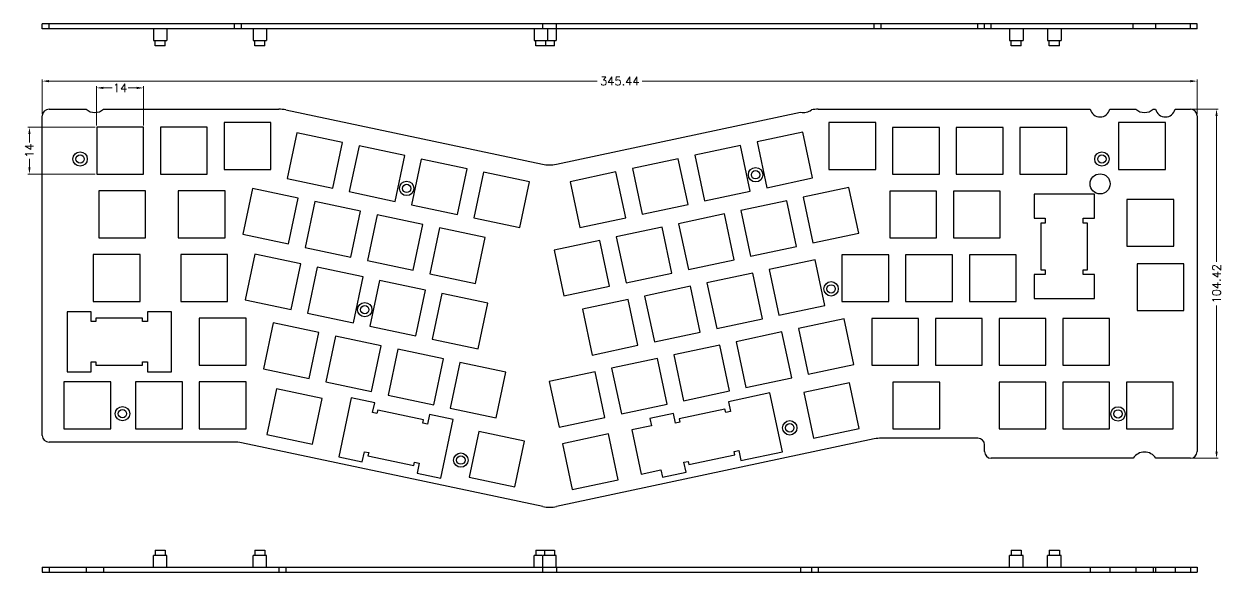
# Model space of a CAD drawing. Header units: millimetres. Extents: x 1368 to 3968, y 1434 to 1891.
# Drawn here: x 3316.3 to 3674.7, y 1705.4 to 1869.4 of the extents above; entities that cross this region are included whole.
import ezdxf

# ---------------------------------------------------------------- set-up
doc = ezdxf.new("R2010")
doc.units = ezdxf.units.MM
doc.header["$LTSCALE"] = 30.734
doc.header["$PDMODE"] = 3
doc.header["$PDSIZE"] = 8
doc.layers.get('0').update_dxf_attribs({"linetype": 'CONTINUOUS'})
doc.layers.get('Defpoints').update_dxf_attribs({"linetype": 'CONTINUOUS'})
doc.layers.add('dim', color=82, linetype='CONTINUOUS', lineweight=9)
doc.styles.add('ROMANC', font='romanc.shx', dxfattribs={"bigfont": 'gbcbig.shx'})
doc.dimstyles.new('YanXiu', dxfattribs={"dimtxt": 2.5, "dimasz": 2.2, "dimexe": 0.66, "dimexo": 0.66, "dimgap": 0.66, "dimtad": 0, "dimdsep": 46, "dimtxsty": 'ROMANC', "dimcen": 0, "dimclrd": 256, "dimclre": 131, "dimclrt": 42, "dimazin": 2, "dimtfac": 1, "dimtofl": 0, "dimtmove": 0, "dimatfit": 3, "dimfxl": 1, "dimlwd": 5, "dimlwe": 5, "dimarcsym": 0})

# ---------------------------------------------------------------- blocks, each defined once
blk = doc.blocks.new('*D22')
at = {"layer": 'Defpoints', "color": 0}
for p in [(3352.07, 1850.26), (3338.07, 1838.48), (3352.07, 1838.48)]:
    blk.add_point(p, dxfattribs=at)
at = {"layer": 'dim', "color": 131, "lineweight": 5}
for p, q in [((3338.07, 1838.98), (3338.07, 1850.76)), ((3352.07, 1838.98), (3352.07, 1850.76))]:
    blk.add_line(p, q, dxfattribs=at)
at = {"layer": 'dim', "lineweight": 5}
for p, q in [((3340.07, 1850.26), (3342.67, 1850.26)), ((3350.07, 1850.26), (3347.48, 1850.26))]:
    blk.add_line(p, q, dxfattribs=at)
at = {"layer": 'dim'}
for points in [[(3340.07, 1850.6), (3340.07, 1849.93), (3338.07, 1850.26)], [(3350.07, 1850.6), (3350.07, 1849.93), (3352.07, 1850.26)]]:
    blk.add_solid(points, dxfattribs=at)
at = {"layer": 'dim', "color": 42, "insert": (3345.07, 1850.26), "char_height": 2.5, "attachment_point": 5, "style": 'ROMANC'}
blk.add_mtext('14', dxfattribs=at)
blk = doc.blocks.new('*D23')
at = {"layer": 'Defpoints', "color": 0}
for p in [(3338.07, 1838.48), (3317.97, 1824.48), (3338.07, 1824.48)]:
    blk.add_point(p, dxfattribs=at)
at = {"layer": 'dim', "color": 131, "lineweight": 5}
for p, q in [((3337.58, 1838.48), (3317.47, 1838.48)), ((3337.58, 1824.48), (3317.47, 1824.48))]:
    blk.add_line(p, q, dxfattribs=at)
at = {"layer": 'dim', "lineweight": 5}
for p, q in [((3317.97, 1836.48), (3317.97, 1833.89)), ((3317.97, 1826.48), (3317.97, 1829.08))]:
    blk.add_line(p, q, dxfattribs=at)
at = {"layer": 'dim'}
for points in [[(3317.63, 1836.48), (3318.3, 1836.48), (3317.97, 1838.48)], [(3317.63, 1826.48), (3318.3, 1826.48), (3317.97, 1824.48)]]:
    blk.add_solid(points, dxfattribs=at)
at = {"layer": 'dim', "color": 42, "insert": (3317.97, 1831.48), "char_height": 2.5, "attachment_point": 5, "rotation": 90, "style": 'ROMANC'}
blk.add_mtext('14', dxfattribs=at)
blk = doc.blocks.new('*D26')
at = {"layer": 'Defpoints', "color": 0}
for p in [(3667.26, 1852.29), (3321.82, 1841.89), (3667.26, 1841.88)]:
    blk.add_point(p, dxfattribs=at)
at = {"layer": 'dim', "color": 131, "lineweight": 5}
for p, q in [((3321.82, 1842.39), (3321.82, 1852.79)), ((3667.26, 1842.38), (3667.26, 1852.79))]:
    blk.add_line(p, q, dxfattribs=at)
at = {"layer": 'dim', "lineweight": 5}
for p, q in [((3323.82, 1852.29), (3487.79, 1852.29)), ((3665.26, 1852.29), (3501.29, 1852.29))]:
    blk.add_line(p, q, dxfattribs=at)
at = {"layer": 'dim'}
for points in [[(3323.82, 1852.62), (3323.82, 1851.95), (3321.82, 1852.29)], [(3665.26, 1852.62), (3665.26, 1851.95), (3667.26, 1852.29)]]:
    blk.add_solid(points, dxfattribs=at)
at = {"layer": 'dim', "color": 42, "insert": (3494.54, 1852.29), "char_height": 2.5, "attachment_point": 5, "style": 'ROMANC'}
blk.add_mtext('345.44', dxfattribs=at)
blk = doc.blocks.new('*D27')
at = {"layer": 'Defpoints', "color": 0}
for p in [(3665.26, 1843.88), (3665.26, 1739.46), (3673.05, 1739.46)]:
    blk.add_point(p, dxfattribs=at)
at = {"layer": 'dim', "color": 131, "lineweight": 5}
for p, q in [((3665.76, 1843.88), (3673.55, 1843.88)), ((3665.76, 1739.46), (3673.55, 1739.46))]:
    blk.add_line(p, q, dxfattribs=at)
at = {"layer": 'dim', "lineweight": 5}
for p, q in [((3673.05, 1841.88), (3673.05, 1798.19)), ((3673.05, 1741.46), (3673.05, 1785.16))]:
    blk.add_line(p, q, dxfattribs=at)
at = {"layer": 'dim'}
for points in [[(3672.72, 1841.88), (3673.39, 1841.88), (3673.05, 1843.88)], [(3672.72, 1741.46), (3673.39, 1741.46), (3673.05, 1739.46)]]:
    blk.add_solid(points, dxfattribs=at)
at = {"layer": 'dim', "color": 42, "insert": (3673.05, 1791.67), "char_height": 2.5, "attachment_point": 5, "rotation": 90, "style": 'ROMANC'}
blk.add_mtext('104.42', dxfattribs=at)

msp = doc.modelspace()

# ---------------------------------------------------------------- linework, layer by layer
at = {"color": 7, "linetype": 'Continuous'}
for p, q in [((3321.81991, 1867.89742), (3321.81991, 1869.39742)), ((3667.25966, 1869.39742), (3321.81991, 1869.39742)), ((3667.25966, 1867.89742), (3321.81991, 1867.89742)), ((3323.81991, 1867.89742), (3323.81991, 1869.39742)), ((3355.07491, 1867.89742), (3355.07491, 1864.39742)), ((3359.07491, 1867.89742), (3359.07491, 1864.39742)), ((3379.30155, 1867.89742), (3379.30155, 1869.39742)), ((3381.36872, 1867.89742), (3381.36872, 1869.39742)), ((3384.87765, 1867.89742), (3384.87765, 1864.39742)), ((3388.87765, 1867.89742), (3388.87765, 1864.39742)), ((3468.96107, 1867.89742), (3468.96107, 1864.39742)), ((3471.50056, 1867.89742), (3471.50056, 1869.39742)), ((3472.96107, 1867.89742), (3472.96107, 1864.39742)), ((3475.51478, 1867.89742), (3475.51478, 1864.39742)), ((3475.64865, 1867.89742), (3475.64865, 1869.39742)), ((3570.6768, 1867.89742), (3570.6768, 1869.39742)), ((3572.75773, 1867.89742), (3572.75773, 1869.39742)), ((3601.65964, 1867.89742), (3601.65964, 1869.39742)), ((3603.65964, 1867.89742), (3603.65964, 1869.39742)), ((3605.65964, 1867.89742), (3605.65964, 1869.39742)), ((3611.15966, 1867.89742), (3611.15966, 1864.39742)), ((3615.15966, 1867.89742), (3615.15966, 1864.39742)), ((3622.53464, 1867.89742), (3622.53464, 1864.39742)), ((3626.53464, 1867.89742), (3626.53464, 1864.39742)), ((3648.14625, 1867.89742), (3648.14625, 1869.39742)), ((3654.88332, 1867.89742), (3654.88332, 1869.39742)), ((3665.25966, 1867.89742), (3665.25966, 1869.39742)), ((3667.25966, 1867.89742), (3667.25966, 1869.39742)), ((3355.07491, 1864.39742), (3359.07491, 1864.39742)), ((3355.57491, 1862.89742), (3355.57491, 1864.39742)), ((3358.57491, 1862.89742), (3358.57491, 1864.39742)), ((3384.87765, 1864.39742), (3388.87765, 1864.39742)), ((3385.37765, 1862.89742), (3385.37765, 1864.39742)), ((3388.37765, 1862.89742), (3388.37765, 1864.39742)), ((3468.96107, 1864.39742), (3475.51478, 1864.39742)), ((3469.46107, 1862.89742), (3469.46107, 1864.39742)), ((3472.46107, 1862.89742), (3472.46107, 1864.39742)), ((3475.01478, 1862.89742), (3475.01478, 1864.39742)), ((3611.15966, 1864.39742), (3615.15966, 1864.39742)), ((3611.65966, 1862.89742), (3611.65966, 1864.39742)), ((3614.65966, 1862.89742), (3614.65966, 1864.39742)), ((3622.53464, 1864.39742), (3626.53464, 1864.39742)), ((3623.03464, 1862.89742), (3623.03464, 1864.39742)), ((3626.03464, 1862.89742), (3626.03464, 1864.39742)), ((3358.57491, 1862.89742), (3355.57491, 1862.89742)), ((3388.37765, 1862.89742), (3385.37765, 1862.89742)), ((3475.01478, 1862.89742), (3469.46107, 1862.89742)), ((3614.65966, 1862.89742), (3611.65966, 1862.89742)), ((3626.03464, 1862.89742), (3623.03464, 1862.89742)), ((3323.81991, 1843.8936), (3334.88375, 1843.8936)), ((3340.14581, 1843.8936), (3392.56363, 1843.8936)), ((3394.6308, 1843.67761), (3471.42853, 1827.45179)), ((3475.57662, 1827.45471), (3548.65016, 1843.00109)), ((3553.85028, 1843.8836), (3635.29643, 1843.8836)), ((3641.13081, 1843.8836), (3648.89525, 1843.8836)), ((3654.13432, 1843.8836), (3654.83643, 1843.8836)), ((3660.67081, 1843.8836), (3665.25966, 1843.8836)), ((3321.81991, 1746.28361), (3321.81991, 1841.8936)), ((3338.07491, 1838.4836), (3338.07491, 1824.4836)), ((3352.07491, 1838.4836), (3338.07491, 1838.4836)), ((3352.07491, 1824.4836), (3352.07491, 1838.4836)), ((3357.12491, 1838.4836), (3357.12491, 1824.4836)), ((3371.12491, 1838.4836), (3357.12491, 1838.4836)), ((3371.12491, 1824.4836), (3371.12491, 1838.4836)), ((3376.17491, 1839.8936), (3376.17491, 1825.8936)), ((3390.17491, 1839.8936), (3376.17491, 1839.8936)), ((3390.17491, 1825.8936), (3390.17491, 1839.8936)), ((3571.10966, 1839.8836), (3557.10966, 1839.8836)), ((3557.10966, 1839.8836), (3557.10966, 1825.8836)), ((3571.10966, 1825.8836), (3571.10966, 1839.8836)), ((3657.75491, 1839.8836), (3643.75491, 1839.8836)), ((3643.75491, 1839.8836), (3643.75491, 1825.8836)), ((3657.75491, 1825.8836), (3657.75491, 1839.8836)), ((3667.25966, 1841.8836), (3667.25966, 1741.4636)), ((3397.90543, 1836.85329), (3395.0114, 1823.15568)), ((3411.60305, 1833.95926), (3397.90543, 1836.85329)), ((3549.30982, 1837.00715), (3535.6163, 1834.09385)), ((3552.22312, 1823.31362), (3549.30982, 1837.00715)), ((3590.15966, 1838.4136), (3576.15966, 1838.4136)), ((3576.15966, 1838.4136), (3576.15966, 1824.4136)), ((3590.15966, 1824.4136), (3590.15966, 1838.4136)), ((3609.20966, 1838.4136), (3595.20966, 1838.4136)), ((3595.20966, 1838.4136), (3595.20966, 1824.4136)), ((3609.20966, 1824.4136), (3609.20966, 1838.4136)), ((3628.25966, 1838.4136), (3614.25966, 1838.4136)), ((3614.25966, 1838.4136), (3614.25966, 1824.4136)), ((3628.25966, 1824.4136), (3628.25966, 1838.4136)), ((3408.70902, 1820.26165), (3411.60305, 1833.95926)), ((3416.54397, 1832.91534), (3413.64994, 1819.21773)), ((3430.24158, 1830.02131), (3416.54397, 1832.91534)), ((3530.67684, 1833.04298), (3516.98332, 1830.12969)), ((3533.59014, 1819.34946), (3530.67684, 1833.04298)), ((3535.6163, 1834.09385), (3538.52959, 1820.40032)), ((3427.34755, 1816.3237), (3430.24158, 1830.02131)), ((3435.18251, 1828.97739), (3432.28848, 1815.27978)), ((3448.88012, 1826.08336), (3435.18251, 1828.97739)), ((3512.04387, 1829.07882), (3498.35034, 1826.16553)), ((3514.95716, 1815.38529), (3512.04387, 1829.07882)), ((3516.98332, 1830.12969), (3519.89661, 1816.43616)), ((3338.07491, 1824.4836), (3352.07491, 1824.4836)), ((3357.12491, 1824.4836), (3371.12491, 1824.4836)), ((3376.17491, 1825.8936), (3390.17491, 1825.8936)), ((3445.98609, 1812.38575), (3448.88012, 1826.08336)), ((3453.82105, 1825.03944), (3450.92701, 1811.34183)), ((3467.51866, 1822.14541), (3453.82105, 1825.03944)), ((3493.41089, 1825.11466), (3479.71736, 1822.20136)), ((3496.32418, 1811.42113), (3493.41089, 1825.11466)), ((3498.35034, 1826.16553), (3501.26363, 1812.472)), ((3557.10966, 1825.8836), (3571.10966, 1825.8836)), ((3576.15966, 1824.4136), (3590.15966, 1824.4136)), ((3595.20966, 1824.4136), (3609.20966, 1824.4136)), ((3614.25966, 1824.4136), (3628.25966, 1824.4136)), ((3643.75491, 1825.8836), (3657.75491, 1825.8836)), ((3395.0114, 1823.15568), (3408.70902, 1820.26165)), ((3464.62463, 1808.4478), (3467.51866, 1822.14541)), ((3479.71736, 1822.20136), (3482.63065, 1808.50784)), ((3538.52959, 1820.40032), (3552.22312, 1823.31362)), ((3338.67491, 1819.4336), (3338.67491, 1805.4336)), ((3352.67491, 1819.4336), (3338.67491, 1819.4336)), ((3352.67491, 1805.4336), (3352.67491, 1819.4336)), ((3362.47491, 1819.4336), (3362.47491, 1805.4336)), ((3376.47491, 1819.4336), (3362.47491, 1819.4336)), ((3376.47491, 1805.4336), (3376.47491, 1819.4336)), ((3384.67268, 1820.17855), (3381.77865, 1806.48094)), ((3398.37029, 1817.28452), (3384.67268, 1820.17855)), ((3395.47626, 1803.5869), (3398.37029, 1817.28452)), ((3413.64994, 1819.21773), (3427.34755, 1816.3237)), ((3519.89661, 1816.43616), (3533.59014, 1819.34946)), ((3563.10398, 1820.46549), (3549.41046, 1817.5522)), ((3549.41046, 1817.5522), (3552.32375, 1803.85867)), ((3566.01728, 1806.77197), (3563.10398, 1820.46549)), ((3589.29466, 1819.3636), (3575.29466, 1819.3636)), ((3575.29466, 1819.3636), (3575.29466, 1805.3636)), ((3589.29466, 1805.3636), (3589.29466, 1819.3636)), ((3608.34466, 1819.3636), (3594.34466, 1819.3636)), ((3594.34466, 1819.3636), (3594.34466, 1805.3636)), ((3608.34466, 1805.3636), (3608.34466, 1819.3636)), ((3636.49966, 1818.4386), (3618.49966, 1818.4386)), ((3618.49966, 1818.4386), (3618.49966, 1811.2386)), ((3636.49966, 1811.2386), (3636.49966, 1818.4386)), ((3403.31122, 1816.24061), (3400.41719, 1802.543)), ((3417.00883, 1813.34658), (3403.31122, 1816.24061)), ((3432.28848, 1815.27978), (3445.98609, 1812.38575)), ((3501.26363, 1812.472), (3514.95716, 1815.38529)), ((3544.471, 1816.50133), (3530.77748, 1813.58804)), ((3530.77748, 1813.58804), (3533.69077, 1799.89451)), ((3547.3843, 1802.8078), (3544.471, 1816.50133)), ((3660.25966, 1816.9136), (3646.25966, 1816.9136)), ((3646.25966, 1816.9136), (3646.25966, 1802.9136)), ((3660.25966, 1802.9136), (3660.25966, 1816.9136)), ((3414.1148, 1799.64897), (3417.00883, 1813.34658)), ((3421.94975, 1812.30266), (3419.05572, 1798.60505)), ((3435.64737, 1809.40863), (3421.94975, 1812.30266)), ((3450.92701, 1811.34183), (3464.62463, 1808.4478)), ((3482.63065, 1808.50784), (3496.32418, 1811.42113)), ((3525.83802, 1812.53717), (3512.1445, 1809.62388)), ((3528.75132, 1798.84364), (3525.83802, 1812.53717)), ((3618.49966, 1811.2386), (3621.79966, 1811.2386)), ((3621.79966, 1809.8386), (3620.49966, 1809.8386)), ((3620.49966, 1809.8386), (3620.49966, 1795.8386)), ((3621.79966, 1811.2386), (3621.79966, 1809.8386)), ((3633.19966, 1811.2386), (3636.49966, 1811.2386)), ((3633.19966, 1809.8386), (3633.19966, 1811.2386)), ((3634.49966, 1809.8386), (3633.19966, 1809.8386)), ((3634.49966, 1795.8386), (3634.49966, 1809.8386)), ((3381.77865, 1806.48094), (3395.47626, 1803.5869)), ((3432.75334, 1795.71102), (3435.64737, 1809.40863)), ((3440.58829, 1808.36471), (3437.69426, 1794.6671)), ((3454.2859, 1805.47068), (3440.58829, 1808.36471)), ((3507.20505, 1808.57301), (3493.51152, 1805.65971)), ((3510.11834, 1794.87948), (3507.20505, 1808.57301)), ((3512.1445, 1809.62388), (3515.05779, 1795.93035)), ((3552.32375, 1803.85867), (3566.01728, 1806.77197)), ((3338.67491, 1805.4336), (3352.67491, 1805.4336)), ((3362.47491, 1805.4336), (3376.47491, 1805.4336)), ((3451.39187, 1791.77307), (3454.2859, 1805.47068)), ((3488.57207, 1804.60885), (3474.87854, 1801.69555)), ((3491.48536, 1790.91532), (3488.57207, 1804.60885)), ((3493.51152, 1805.65971), (3496.42481, 1791.96619)), ((3533.69077, 1799.89451), (3547.3843, 1802.8078)), ((3575.29466, 1805.3636), (3589.29466, 1805.3636)), ((3594.34466, 1805.3636), (3608.34466, 1805.3636)), ((3646.25966, 1802.9136), (3660.25966, 1802.9136)), ((3337.07491, 1800.3836), (3337.07491, 1786.3836)), ((3351.07491, 1800.3836), (3337.07491, 1800.3836)), ((3351.07491, 1786.3836), (3351.07491, 1800.3836)), ((3363.24491, 1800.3836), (3363.24491, 1786.3836)), ((3377.24491, 1800.3836), (3363.24491, 1800.3836)), ((3377.24491, 1786.3836), (3377.24491, 1800.3836)), ((3385.43105, 1800.54778), (3382.53702, 1786.85017)), ((3399.12866, 1797.65375), (3385.43105, 1800.54778)), ((3400.41719, 1802.543), (3414.1148, 1799.64897)), ((3474.87854, 1801.69555), (3477.79183, 1788.00202)), ((3575.00966, 1800.3136), (3561.00966, 1800.3136)), ((3561.00966, 1800.3136), (3561.00966, 1786.3136)), ((3575.00966, 1786.3136), (3575.00966, 1800.3136)), ((3594.05966, 1800.3136), (3580.05966, 1800.3136)), ((3580.05966, 1800.3136), (3580.05966, 1786.3136)), ((3594.05966, 1786.3136), (3594.05966, 1800.3136)), ((3613.10966, 1800.3136), (3599.10966, 1800.3136)), ((3599.10966, 1800.3136), (3599.10966, 1786.3136)), ((3613.10966, 1786.3136), (3613.10966, 1800.3136)), ((3396.23463, 1783.95614), (3399.12866, 1797.65375)), ((3404.0696, 1796.60983), (3401.17556, 1782.91222)), ((3417.76721, 1793.7158), (3404.0696, 1796.60983)), ((3419.05572, 1798.60505), (3432.75334, 1795.71102)), ((3515.05779, 1795.93035), (3528.75132, 1798.84364)), ((3552.94425, 1798.82766), (3539.25072, 1795.91436)), ((3539.25072, 1795.91436), (3542.16401, 1782.22084)), ((3555.85754, 1785.13413), (3552.94425, 1798.82766)), ((3620.49966, 1795.8386), (3621.79966, 1795.8386)), ((3621.79966, 1795.8386), (3621.79966, 1794.4386)), ((3633.19966, 1795.8386), (3634.49966, 1795.8386)), ((3633.19966, 1794.4386), (3633.19966, 1795.8386)), ((3663.25966, 1797.6636), (3649.25966, 1797.6636)), ((3649.25966, 1797.6636), (3649.25966, 1783.6636)), ((3663.25966, 1783.6636), (3663.25966, 1797.6636)), ((3414.87318, 1780.01819), (3417.76721, 1793.7158)), ((3422.70813, 1792.67188), (3419.8141, 1778.97427)), ((3436.40574, 1789.77785), (3422.70813, 1792.67188)), ((3437.69426, 1794.6671), (3451.39187, 1791.77307)), ((3496.42481, 1791.96619), (3510.11834, 1794.87948)), ((3534.31127, 1794.8635), (3520.61774, 1791.9502)), ((3520.61774, 1791.9502), (3523.53104, 1778.25667)), ((3537.22456, 1781.16997), (3534.31127, 1794.8635)), ((3621.79966, 1794.4386), (3618.49966, 1794.4386)), ((3618.49966, 1794.4386), (3618.49966, 1787.2386)), ((3636.49966, 1794.4386), (3633.19966, 1794.4386)), ((3636.49966, 1787.2386), (3636.49966, 1794.4386)), ((3433.51171, 1776.08024), (3436.40574, 1789.77785)), ((3441.34667, 1788.73393), (3438.45264, 1775.03632)), ((3455.04428, 1785.8399), (3441.34667, 1788.73393)), ((3477.79183, 1788.00202), (3491.48536, 1790.91532)), ((3515.67829, 1790.89934), (3501.98476, 1787.98604)), ((3518.59158, 1777.20581), (3515.67829, 1790.89934)), ((3337.07491, 1786.3836), (3351.07491, 1786.3836)), ((3363.24491, 1786.3836), (3377.24491, 1786.3836)), ((3382.53702, 1786.85017), (3396.23463, 1783.95614)), ((3452.15025, 1772.14229), (3455.04428, 1785.8399)), ((3497.04531, 1786.93517), (3483.35178, 1784.02188)), ((3499.9586, 1773.24165), (3497.04531, 1786.93517)), ((3501.98476, 1787.98604), (3504.89806, 1774.29251)), ((3542.16401, 1782.22084), (3555.85754, 1785.13413)), ((3561.00966, 1786.3136), (3575.00966, 1786.3136)), ((3580.05966, 1786.3136), (3594.05966, 1786.3136)), ((3599.10966, 1786.3136), (3613.10966, 1786.3136)), ((3618.49966, 1787.2386), (3636.49966, 1787.2386)), ((3329.27276, 1783.27501), (3329.27276, 1765.27501)), ((3336.47276, 1783.27501), (3329.27276, 1783.27501)), ((3336.47276, 1780.3336), (3336.47276, 1783.27501)), ((3337.79491, 1781.3336), (3337.79491, 1780.3336)), ((3351.79491, 1781.3336), (3337.79491, 1781.3336)), ((3351.79491, 1780.3336), (3351.79491, 1781.3336)), ((3353.27276, 1783.27501), (3353.27276, 1780.3336)), ((3360.47276, 1783.27501), (3353.27276, 1783.27501)), ((3360.47276, 1765.27501), (3360.47276, 1783.27501)), ((3368.77489, 1781.3336), (3368.77489, 1767.3336)), ((3382.77489, 1781.3336), (3368.77489, 1781.3336)), ((3382.77489, 1767.3336), (3382.77489, 1781.3336)), ((3401.17556, 1782.91222), (3414.87318, 1780.01819)), ((3483.35178, 1784.02188), (3486.26508, 1770.32835)), ((3523.53104, 1778.25667), (3537.22456, 1781.16997)), ((3561.69135, 1781.21225), (3547.99782, 1778.29895)), ((3564.60464, 1767.51872), (3561.69135, 1781.21225)), ((3583.90964, 1781.2636), (3569.90964, 1781.2636)), ((3569.90964, 1781.2636), (3569.90964, 1767.2636)), ((3583.90964, 1767.2636), (3583.90964, 1781.2636)), ((3602.95964, 1781.2636), (3588.95964, 1781.2636)), ((3588.95964, 1781.2636), (3588.95964, 1767.2636)), ((3602.95964, 1767.2636), (3602.95964, 1781.2636)), ((3622.00964, 1781.2636), (3608.00964, 1781.2636)), ((3608.00964, 1781.2636), (3608.00964, 1767.2636)), ((3622.00964, 1767.2636), (3622.00964, 1781.2636)), ((3641.05964, 1781.2636), (3627.05964, 1781.2636)), ((3627.05964, 1781.2636), (3627.05964, 1767.2636)), ((3641.05964, 1767.2636), (3641.05964, 1781.2636)), ((3649.25966, 1783.6636), (3663.25966, 1783.6636)), ((3337.79491, 1780.3336), (3336.47276, 1780.3336)), ((3353.27276, 1780.3336), (3351.79491, 1780.3336)), ((3390.83681, 1779.93511), (3387.94278, 1766.2375)), ((3404.53443, 1777.04108), (3390.83681, 1779.93511)), ((3419.8141, 1778.97427), (3433.51171, 1776.08024)), ((3547.99782, 1778.29895), (3550.91111, 1764.60543)), ((3401.6404, 1763.34346), (3404.53443, 1777.04108)), ((3409.47535, 1775.99716), (3406.58132, 1762.29955)), ((3423.17296, 1773.10313), (3409.47535, 1775.99716)), ((3438.45264, 1775.03632), (3452.15025, 1772.14229)), ((3504.89806, 1774.29251), (3518.59158, 1777.20581)), ((3543.05837, 1777.24809), (3529.36484, 1774.33479)), ((3529.36484, 1774.33479), (3532.27813, 1760.64126)), ((3545.97166, 1763.55456), (3543.05837, 1777.24809)), ((3420.27893, 1759.40552), (3423.17296, 1773.10313)), ((3428.11389, 1772.05921), (3425.21986, 1758.3616)), ((3441.8115, 1769.16518), (3428.11389, 1772.05921)), ((3486.26508, 1770.32835), (3499.9586, 1773.24165)), ((3524.42539, 1773.28393), (3510.73186, 1770.37063)), ((3510.73186, 1770.37063), (3513.64516, 1756.6771)), ((3527.33868, 1759.5904), (3524.42539, 1773.28393)), ((3336.47276, 1765.27501), (3336.47276, 1768.3336)), ((3336.47276, 1768.3336), (3337.79491, 1768.3336)), ((3337.79491, 1768.3336), (3337.79491, 1767.3336)), ((3337.79491, 1767.3336), (3351.79491, 1767.3336)), ((3351.79491, 1767.3336), (3351.79491, 1768.3336)), ((3351.79491, 1768.3336), (3353.27276, 1768.3336)), ((3353.27276, 1768.3336), (3353.27276, 1765.27501)), ((3368.77489, 1767.3336), (3382.77489, 1767.3336)), ((3438.91747, 1755.46757), (3441.8115, 1769.16518)), ((3446.75242, 1768.12126), (3443.85839, 1754.42365)), ((3460.45004, 1765.22723), (3446.75242, 1768.12126)), ((3505.79241, 1769.31976), (3492.09888, 1766.40647)), ((3508.7057, 1755.62624), (3505.79241, 1769.31976)), ((3550.91111, 1764.60543), (3564.60464, 1767.51872)), ((3569.90964, 1767.2636), (3583.90964, 1767.2636)), ((3588.95964, 1767.2636), (3602.95964, 1767.2636)), ((3608.00964, 1767.2636), (3622.00964, 1767.2636)), ((3627.05964, 1767.2636), (3641.05964, 1767.2636)), ((3329.27276, 1765.27501), (3336.47276, 1765.27501)), ((3353.27276, 1765.27501), (3360.47276, 1765.27501)), ((3387.94278, 1766.2375), (3401.6404, 1763.34346)), ((3457.55601, 1751.52962), (3460.45004, 1765.22723)), ((3487.15943, 1765.3556), (3473.4659, 1762.44231)), ((3490.07272, 1751.66207), (3487.15943, 1765.3556)), ((3492.09888, 1766.40647), (3495.01218, 1752.71294)), ((3532.27813, 1760.64126), (3545.97166, 1763.55456)), ((3328.29491, 1762.28361), (3328.29491, 1748.28361)), ((3342.29491, 1762.28361), (3328.29491, 1762.28361)), ((3342.29491, 1748.28361), (3342.29491, 1762.28361)), ((3349.72489, 1762.28361), (3349.72489, 1748.28361)), ((3363.72489, 1762.28361), (3349.72489, 1762.28361)), ((3363.72489, 1748.28361), (3363.72489, 1762.28361)), ((3368.77489, 1762.28361), (3368.77489, 1748.28361)), ((3382.77489, 1762.28361), (3368.77489, 1762.28361)), ((3382.77489, 1748.28361), (3382.77489, 1762.28361)), ((3391.84603, 1760.25134), (3388.952, 1746.55373)), ((3405.54365, 1757.35731), (3391.84603, 1760.25134)), ((3406.58132, 1762.29955), (3420.27893, 1759.40552)), ((3473.4659, 1762.44231), (3476.3792, 1748.74878)), ((3563.25654, 1762.06889), (3549.56301, 1759.1556)), ((3566.16984, 1748.37536), (3563.25654, 1762.06889)), ((3590.25709, 1762.2136), (3576.25709, 1762.2136)), ((3576.25709, 1762.2136), (3576.25709, 1748.2136)), ((3590.25709, 1748.2136), (3590.25709, 1762.2136)), ((3622.00964, 1762.2136), (3608.00964, 1762.2136)), ((3608.00964, 1762.2136), (3608.00964, 1748.2136)), ((3622.00964, 1748.2136), (3622.00964, 1762.2136)), ((3641.05964, 1762.2136), (3627.05964, 1762.2136)), ((3627.05964, 1762.2136), (3627.05964, 1748.2136)), ((3641.05964, 1748.2136), (3641.05964, 1762.2136)), ((3660.10964, 1762.2136), (3646.10964, 1762.2136)), ((3646.10964, 1762.2136), (3646.10964, 1748.2136)), ((3660.10964, 1748.2136), (3660.10964, 1762.2136)), ((3402.64962, 1743.6597), (3405.54365, 1757.35731)), ((3414.19074, 1757.51461), (3410.46985, 1739.9034)), ((3421.23523, 1756.02625), (3414.19074, 1757.51461)), ((3420.62719, 1753.14838), (3421.23523, 1756.02625)), ((3425.21986, 1758.3616), (3438.91747, 1755.46757)), ((3513.64516, 1756.6771), (3527.33868, 1759.5904)), ((3539.47854, 1758.99498), (3527.05655, 1756.35221)), ((3527.05655, 1756.35221), (3527.66864, 1753.47519)), ((3543.2242, 1741.38902), (3539.47854, 1758.99498)), ((3549.56301, 1759.1556), (3552.47631, 1745.46207)), ((3421.92078, 1752.87507), (3420.62719, 1753.14838)), ((3422.1275, 1753.85347), (3421.92078, 1752.87507)), ((3435.82511, 1750.95944), (3422.1275, 1753.85347)), ((3437.67236, 1752.55342), (3437.06433, 1749.67554)), ((3444.71685, 1751.06506), (3437.67236, 1752.55342)), ((3443.85839, 1754.42365), (3457.55601, 1751.52962)), ((3495.01218, 1752.71294), (3508.7057, 1755.62624)), ((3510.62432, 1752.85626), (3503.58193, 1751.35799)), ((3511.2364, 1749.97924), (3510.62432, 1752.85626)), ((3526.01504, 1754.14577), (3512.32151, 1751.23248)), ((3526.22314, 1753.16766), (3526.01504, 1754.14577)), ((3527.66864, 1753.47519), (3526.22314, 1753.16766)), ((3435.61839, 1749.98104), (3435.82511, 1750.95944)), ((3437.06433, 1749.67554), (3435.61839, 1749.98104)), ((3440.99595, 1733.45384), (3444.71685, 1751.06506)), ((3476.3792, 1748.74878), (3490.07272, 1751.66207)), ((3504.05014, 1749.15724), (3498.18149, 1747.90869)), ((3503.58193, 1751.35799), (3504.05014, 1749.15724)), ((3512.52961, 1750.25437), (3511.2364, 1749.97924)), ((3512.32151, 1751.23248), (3512.52961, 1750.25437)), ((3328.29491, 1748.28361), (3342.29491, 1748.28361)), ((3349.72489, 1748.28361), (3363.72489, 1748.28361)), ((3368.77489, 1748.28361), (3382.77489, 1748.28361)), ((3388.952, 1746.55373), (3402.64962, 1743.6597)), ((3452.39444, 1747.45867), (3449.50041, 1733.76106)), ((3466.09205, 1744.56464), (3452.39444, 1747.45867)), ((3491.12362, 1746.72263), (3477.43009, 1743.80933)), ((3494.03692, 1733.0291), (3491.12362, 1746.72263)), ((3498.18149, 1747.90869), (3500.99073, 1734.70422)), ((3552.47631, 1745.46207), (3566.16984, 1748.37536)), ((3601.65964, 1745.4636), (3572.75773, 1745.4636)), ((3576.25709, 1748.2136), (3590.25709, 1748.2136)), ((3608.00964, 1748.2136), (3622.00964, 1748.2136)), ((3627.05964, 1748.2136), (3641.05964, 1748.2136)), ((3646.10964, 1748.2136), (3660.10964, 1748.2136)), ((3379.30155, 1744.28361), (3323.81991, 1744.28361)), ((3471.50056, 1725.02456), (3381.36872, 1744.06761)), ((3463.19802, 1730.86703), (3466.09205, 1744.56464)), ((3570.6768, 1745.24469), (3475.64865, 1725.02748)), ((3477.43009, 1743.80933), (3480.34339, 1730.11581)), ((3528.72025, 1741.43035), (3530.16575, 1741.73788)), ((3530.16575, 1741.73788), (3530.80222, 1738.74625)), ((3603.65964, 1741.4636), (3603.65964, 1743.4636)), ((3410.46985, 1739.9034), (3417.51433, 1738.41504)), ((3417.51433, 1738.41504), (3418.14659, 1741.40757)), ((3418.14659, 1741.40757), (3419.44018, 1741.13426)), ((3419.44018, 1741.13426), (3419.23347, 1740.15586)), ((3419.23347, 1740.15586), (3432.93108, 1737.26182)), ((3432.93108, 1737.26182), (3433.1378, 1738.24023)), ((3433.1378, 1738.24023), (3434.58373, 1737.93473)), ((3513.73351, 1738.24193), (3515.02672, 1738.51706)), ((3514.36998, 1735.25029), (3513.73351, 1738.24193)), ((3515.02672, 1738.51706), (3515.23481, 1737.53895)), ((3515.23481, 1737.53895), (3528.92834, 1740.45224)), ((3528.92834, 1740.45224), (3528.72025, 1741.43035)), ((3530.80222, 1738.74625), (3543.2242, 1741.38902)), ((3648.14625, 1739.4636), (3605.65964, 1739.4636)), ((3665.25966, 1739.4636), (3654.88332, 1739.4636)), ((3434.58373, 1737.93473), (3433.95147, 1734.9422)), ((3433.95147, 1734.9422), (3440.99595, 1733.45384)), ((3500.99073, 1734.70422), (3506.85939, 1735.95277)), ((3506.85939, 1735.95277), (3507.3276, 1733.75203)), ((3507.3276, 1733.75203), (3514.36998, 1735.25029)), ((3449.50041, 1733.76106), (3463.19802, 1730.86703)), ((3480.34339, 1730.11581), (3494.03692, 1733.0291)), ((3355.07491, 1706.90605), (3355.07491, 1710.40605)), ((3359.07491, 1710.40605), (3355.07491, 1710.40605)), ((3355.57491, 1711.90605), (3355.57491, 1710.40605)), ((3355.57491, 1711.90605), (3358.57491, 1711.90605)), ((3358.57491, 1711.90605), (3358.57491, 1710.40605)), ((3359.07491, 1706.90605), (3359.07491, 1710.40605)), ((3384.87765, 1706.90605), (3384.87765, 1710.40605)), ((3388.87765, 1710.40605), (3384.87765, 1710.40605)), ((3385.37765, 1711.90605), (3385.37765, 1710.40605)), ((3385.37765, 1711.90605), (3388.37765, 1711.90605)), ((3388.37765, 1711.90605), (3388.37765, 1710.40605)), ((3388.87765, 1706.90605), (3388.87765, 1710.40605)), ((3468.96107, 1706.90605), (3468.96107, 1710.40605)), ((3471.30837, 1710.40605), (3468.96107, 1710.40605)), ((3469.46107, 1711.90605), (3469.46107, 1710.40605)), ((3469.46107, 1711.90605), (3475.01478, 1711.90605)), ((3471.51478, 1706.90605), (3471.51478, 1710.40605)), ((3475.51478, 1710.40605), (3471.51478, 1710.40605)), ((3472.01478, 1711.90605), (3472.01478, 1710.40605)), ((3475.01478, 1711.90605), (3475.01478, 1710.40605)), ((3475.51478, 1706.90605), (3475.51478, 1710.40605)), ((3615.15966, 1710.40605), (3611.15966, 1710.40605)), ((3611.15966, 1706.90605), (3611.15966, 1710.40605)), ((3611.65966, 1711.90605), (3614.65966, 1711.90605)), ((3611.65966, 1711.90605), (3611.65966, 1710.40605)), ((3614.65966, 1711.90605), (3614.65966, 1710.40605)), ((3615.15966, 1706.90605), (3615.15966, 1710.40605)), ((3626.53464, 1710.40605), (3622.53464, 1710.40605)), ((3622.53464, 1706.90605), (3622.53464, 1710.40605)), ((3623.03464, 1711.90605), (3626.03464, 1711.90605)), ((3623.03464, 1711.90605), (3623.03464, 1710.40605)), ((3626.03464, 1711.90605), (3626.03464, 1710.40605)), ((3626.53464, 1706.90605), (3626.53464, 1710.40605)), ((3321.81991, 1706.90605), (3321.81991, 1705.40605)), ((3321.81991, 1706.90605), (3667.25966, 1706.90605)), ((3323.81991, 1706.90605), (3323.81991, 1705.40605)), ((3334.88375, 1706.90605), (3334.88375, 1705.40605)), ((3340.14581, 1706.90605), (3340.14581, 1705.40605)), ((3392.56363, 1706.90605), (3392.56363, 1705.40605)), ((3394.6308, 1706.90605), (3394.6308, 1705.40605)), ((3471.42853, 1706.90605), (3471.42853, 1705.40605)), ((3475.57662, 1706.90605), (3475.57662, 1705.40605)), ((3548.65016, 1706.90605), (3548.65016, 1705.40605)), ((3551.89279, 1706.90605), (3551.89279, 1705.40605)), ((3553.85028, 1706.90605), (3553.85028, 1705.40605)), ((3635.29643, 1706.90605), (3635.29643, 1705.40605)), ((3641.13081, 1706.90605), (3641.13081, 1705.40605)), ((3648.89525, 1706.90605), (3648.89525, 1705.40605)), ((3654.13432, 1706.90605), (3654.13432, 1705.40605)), ((3654.83643, 1706.90605), (3654.83643, 1705.40605)), ((3660.67081, 1706.90605), (3660.67081, 1705.40605)), ((3665.25966, 1706.90605), (3665.25966, 1705.40605)), ((3667.25966, 1706.90605), (3667.25966, 1705.40605)), ((3321.81991, 1705.40605), (3667.25966, 1705.40605))]:
    msp.add_line(p, q, dxfattribs=at)
for centre, radius in [((3333.12491, 1828.9836), 2.15), ((3333.12491, 1828.9836), 1.25), ((3638.75491, 1828.9836), 2.15), ((3638.75491, 1828.9836), 1.25), ((3535.17235, 1824.28678), 2.15), ((3535.17235, 1824.28678), 1.25), ((3638.21362, 1821.55529), 3), ((3430.79716, 1820.19421), 2.15), ((3430.79716, 1820.19421), 1.25), ((3557.75764, 1790.13909), 2.15), ((3557.75764, 1790.13909), 1.25), ((3418.27386, 1783.89904), 2.15), ((3418.27386, 1783.89904), 1.25), ((3345.79491, 1752.78361), 2.15), ((3345.79491, 1752.78361), 1.25), ((3643.58464, 1752.7136), 2.15), ((3643.58464, 1752.7136), 1.25), ((3545.39022, 1748.55522), 2.15), ((3545.39022, 1748.55522), 1.25), ((3447.00623, 1738.88737), 2.15), ((3447.00623, 1738.88737), 1.25)]:
    msp.add_circle(centre, radius, dxfattribs=at)
for centre, radius, start, end in [((3323.81991, 1841.8936), 2, 90, 180), ((3337.51478, 1846.90652), 4, 228.8709223, 311.1290777), ((3392.56363, 1833.8936), 10, 78.07, 90), ((3549.51478, 1846.90652), 4, 257.5166433, 306.4770851), ((3553.85028, 1833.8836), 10, 90, 101.2884844), ((3638.21362, 1844.5836), 3, 193.4933993, 346.5066007), ((3651.51478, 1846.90652), 4, 229.089174, 310.910826), ((3657.75362, 1844.5836), 3, 193.4933993, 346.5066007), ((3665.25966, 1841.8836), 2, 0, 90), ((3473.49569, 1837.2358), 10, 258.07, 282.0105906), ((3323.81991, 1746.28361), 2, 180, 270), ((3572.75773, 1735.4636), 10, 90, 102.0105906), ((3601.65964, 1743.4636), 2, 0, 90), ((3379.30155, 1734.28361), 10, 78.07, 90), ((3605.65964, 1741.4636), 2, 180, 270), ((3651.51478, 1737.30652), 4, 32.6339762, 147.3660238), ((3665.25966, 1741.4636), 2, 270, 0), ((3473.56773, 1734.80857), 10, 258.07, 282.0105906)]:
    msp.add_arc(centre, radius, start, end, dxfattribs=at)

# ---------------------------------------------------------------- dimensions: what is measured, and where the dimension line sits
at = {"layer": 'dim'}
for base, p1, p2, picture, middle in [((3667.25966, 1852.2861), (3321.81991, 1841.8936), (3667.25966, 1841.8836), '*D26', (3494.53978, 1852.2861)), ((3352.07491, 1850.26309), (3338.07491, 1838.4836), (3352.07491, 1838.4836), '*D22', (3345.07491, 1850.26309))]:
    dim = msp.add_linear_dim(base=base, p1=p1, p2=p2, dimstyle='YanXiu', override={"dimasz": 2, "dimexe": 0.49975, "dimexo": 0.49975, "dimgap": 0.49975}, dxfattribs=at)
    dim.commit()
    dim.dimension.update_dxf_attribs({"geometry": picture, "text_midpoint": middle})
for base, p1, p2, picture, middle in [((3673.05459, 1739.4636), (3665.25966, 1843.8836), (3665.25966, 1739.4636), '*D27', (3673.05459, 1791.6736)), ((3317.96595, 1824.4836), (3338.07491, 1838.4836), (3338.07491, 1824.4836), '*D23', (3317.96595, 1831.4836))]:
    dim = msp.add_linear_dim(base=base, p1=p1, p2=p2, angle=90, dimstyle='YanXiu', override={"dimasz": 2, "dimexe": 0.49975, "dimexo": 0.49975, "dimgap": 0.49975}, dxfattribs=at)
    dim.commit()
    dim.dimension.update_dxf_attribs({"geometry": picture, "text_midpoint": middle})

doc.saveas('drawing.dxf')
